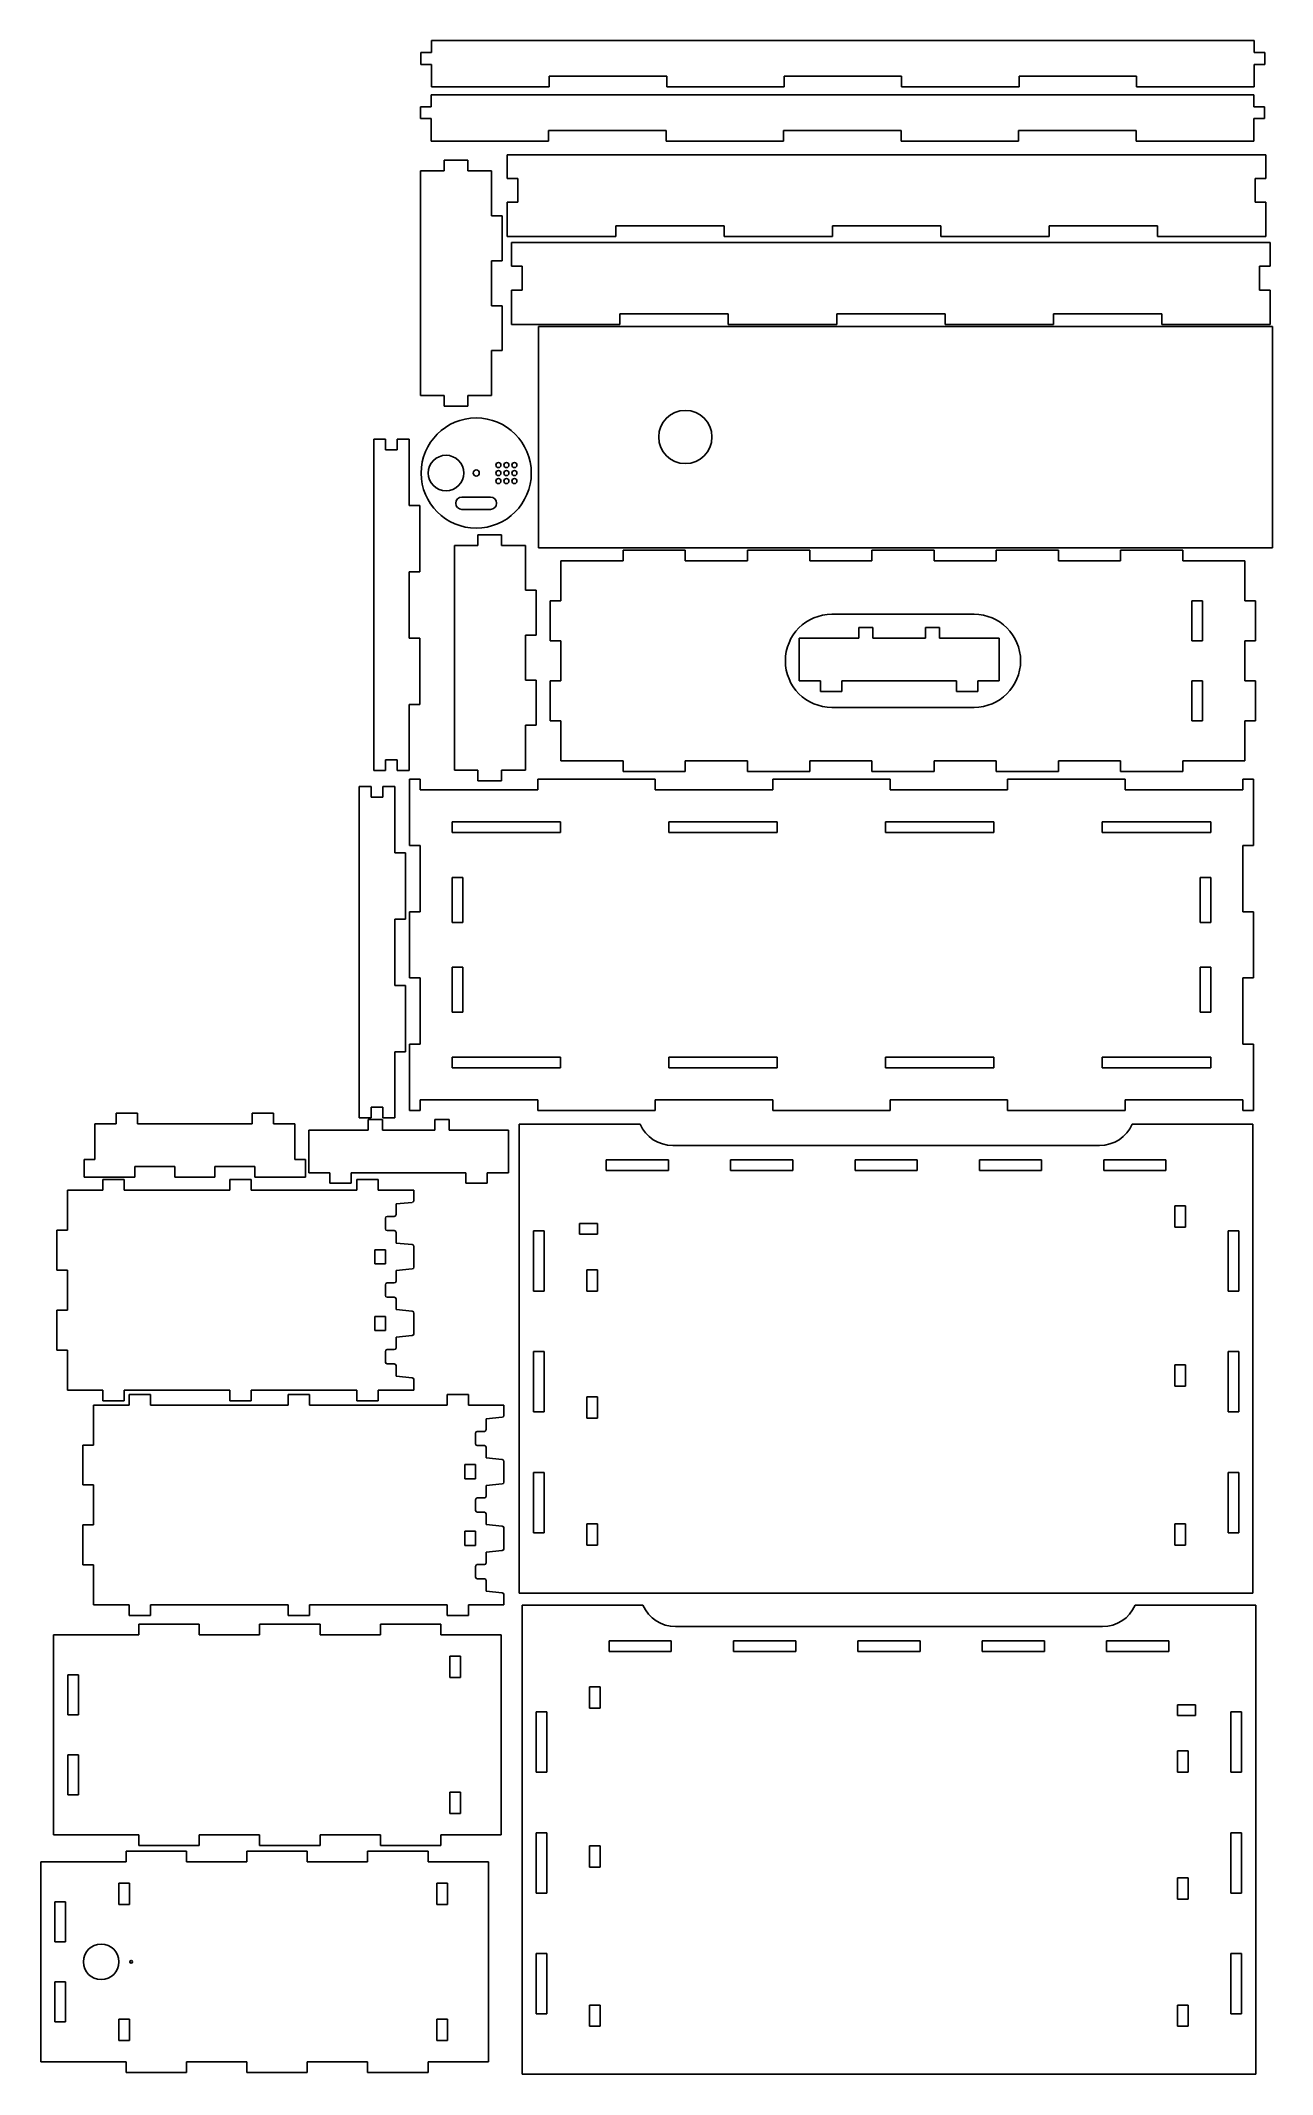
# Model space of a CAD drawing. Header units: millimetres. Extents: x -695 to -2, y 9 to 1154.
import ezdxf

# ---------------------------------------------------------------- set-up
doc = ezdxf.new("R2010")
doc.units = ezdxf.units.MM

msp = doc.modelspace()

# ---------------------------------------------------------------- linework, layer by layer
at = {"color": 7, "linetype": 'Continuous', "lineweight": 25}
for p, q in [((-481, 1140.3), (-481, 1147)), ((-481, 1147), (-475, 1147)), ((-475, 1153.7), (-475, 1147)), ((-12, 1153.7), (-475, 1153.7)), ((-12, 1153.7), (-12, 1147)), ((-6, 1147), (-12, 1147)), ((-6, 1140.3), (-6, 1147)), ((-481, 1140.3), (-475, 1140.3)), ((-475, 1140.3), (-475, 1127.7)), ((-342.7, 1133.7), (-408.9, 1133.7)), ((-408.9, 1127.7), (-408.9, 1133.7)), ((-342.7, 1127.7), (-342.7, 1133.7)), ((-210.5, 1133.7), (-276.6, 1133.7)), ((-276.6, 1127.7), (-276.6, 1133.7)), ((-210.5, 1127.7), (-210.5, 1133.7)), ((-144.3, 1127.7), (-144.3, 1133.7)), ((-78.2, 1133.7), (-144.3, 1133.7)), ((-78.2, 1127.7), (-78.2, 1133.7)), ((-6, 1140.3), (-12, 1140.3)), ((-12, 1140.3), (-12, 1127.7)), ((-475.3, 1123.2), (-475.3, 1116.5)), ((-12.3, 1123.2), (-475.3, 1123.2)), ((-408.9, 1127.7), (-475, 1127.7)), ((-276.6, 1127.7), (-342.7, 1127.7)), ((-144.3, 1127.7), (-210.5, 1127.7)), ((-12, 1127.7), (-78.2, 1127.7)), ((-12.3, 1123.2), (-12.3, 1116.5)), ((-481.3, 1109.8), (-481.3, 1116.5)), ((-481.3, 1116.5), (-475.3, 1116.5)), ((-6.3, 1116.5), (-12.3, 1116.5)), ((-6.3, 1109.8), (-6.3, 1116.5)), ((-481.3, 1109.8), (-475.3, 1109.8)), ((-475.3, 1109.8), (-475.3, 1097.2)), ((-343, 1103.2), (-409.2, 1103.2)), ((-409.2, 1097.2), (-409.2, 1103.2)), ((-343, 1097.2), (-343, 1103.2)), ((-210.7, 1103.2), (-276.9, 1103.2)), ((-276.9, 1097.2), (-276.9, 1103.2)), ((-210.7, 1097.2), (-210.7, 1103.2)), ((-144.6, 1097.2), (-144.6, 1103.2)), ((-78.4, 1103.2), (-144.6, 1103.2)), ((-78.4, 1097.2), (-78.4, 1103.2)), ((-6.3, 1109.8), (-12.3, 1109.8)), ((-12.3, 1109.8), (-12.3, 1097.2)), ((-409.2, 1097.2), (-475.3, 1097.2)), ((-432.4, 1089.4), (-432.4, 1076.1)), ((-5.4, 1089.4), (-432.4, 1089.4)), ((-276.9, 1097.2), (-343, 1097.2)), ((-144.6, 1097.2), (-210.7, 1097.2)), ((-12.3, 1097.2), (-78.4, 1097.2)), ((-5.4, 1089.4), (-5.4, 1076.1)), ((-481.3, 1080.4), (-467.9, 1080.4)), ((-481.3, 1080.4), (-481.3, 953.9)), ((-454.6, 1086.4), (-467.9, 1086.4)), ((-467.9, 1086.4), (-467.9, 1080.4)), ((-454.6, 1086.4), (-454.6, 1080.4)), ((-454.6, 1080.4), (-441.3, 1080.4)), ((-441.3, 1080.4), (-441.3, 1055.1)), ((-432.4, 1076.1), (-426.4, 1076.1)), ((-426.4, 1076.1), (-426.4, 1062.8)), ((-5.4, 1076.1), (-11.4, 1076.1)), ((-11.4, 1076.1), (-11.4, 1062.8)), ((-435.3, 1055.1), (-441.3, 1055.1)), ((-435.3, 1055.1), (-435.3, 1029.8)), ((-432.4, 1062.8), (-432.4, 1043.4)), ((-426.4, 1062.8), (-432.4, 1062.8)), ((-11.4, 1062.8), (-5.4, 1062.8)), ((-5.4, 1062.8), (-5.4, 1043.4)), ((-371.4, 1043.4), (-432.4, 1043.4)), ((-310.4, 1049.4), (-371.4, 1049.4)), ((-371.4, 1043.4), (-371.4, 1049.4)), ((-310.4, 1043.4), (-310.4, 1049.4)), ((-249.4, 1043.4), (-310.4, 1043.4)), ((-188.4, 1049.4), (-249.4, 1049.4)), ((-249.4, 1043.4), (-249.4, 1049.4)), ((-188.4, 1043.4), (-188.4, 1049.4)), ((-127.4, 1043.4), (-188.4, 1043.4)), ((-66.4, 1049.4), (-127.4, 1049.4)), ((-127.4, 1043.4), (-127.4, 1049.4)), ((-66.4, 1043.4), (-66.4, 1049.4)), ((-66.4, 1043.4), (-5.4, 1043.4)), ((-430, 1040), (-430, 1026.7)), ((-3, 1040), (-430, 1040)), ((-3, 1040), (-3, 1026.7)), ((-441.3, 1029.8), (-441.3, 1004.5)), ((-435.3, 1029.8), (-441.3, 1029.8)), ((-430, 1026.7), (-424, 1026.7)), ((-424, 1026.7), (-424, 1013.3)), ((-3, 1026.7), (-9, 1026.7)), ((-9, 1026.7), (-9, 1013.3)), ((-430, 1013.3), (-430, 994)), ((-424, 1013.3), (-430, 1013.3)), ((-9, 1013.3), (-3, 1013.3)), ((-3, 1013.3), (-3, 994)), ((-435.3, 1004.5), (-441.3, 1004.5)), ((-435.3, 1004.5), (-435.3, 979.2)), ((-308, 1000), (-369, 1000)), ((-369, 994), (-369, 1000)), ((-308, 994), (-308, 1000)), ((-186, 1000), (-247, 1000)), ((-247, 994), (-247, 1000)), ((-186, 994), (-186, 1000)), ((-64, 1000), (-125, 1000)), ((-125, 994), (-125, 1000)), ((-64, 994), (-64, 1000)), ((-369, 994), (-430, 994)), ((-1.8, 992.8), (-414.8, 992.8)), ((-414.8, 992.8), (-414.8, 868.3)), ((-247, 994), (-308, 994)), ((-125, 994), (-186, 994)), ((-64, 994), (-3, 994)), ((-1.8, 868.3), (-1.8, 992.8)), ((-441.3, 979.2), (-441.3, 953.9)), ((-435.3, 979.2), (-441.3, 979.2)), ((-481.3, 953.9), (-467.9, 953.9)), ((-467.9, 947.9), (-467.9, 953.9)), ((-454.6, 953.9), (-441.3, 953.9)), ((-454.6, 947.9), (-454.6, 953.9)), ((-454.6, 947.9), (-467.9, 947.9)), ((-507.6, 929.3), (-507.6, 742.8)), ((-507.6, 929.3), (-501, 929.3)), ((-501, 923.3), (-501, 929.3)), ((-494.3, 929.3), (-487.6, 929.3)), ((-494.3, 923.3), (-494.3, 929.3)), ((-487.6, 929.3), (-487.6, 892)), ((-494.3, 923.3), (-501, 923.3)), ((-457.9, 896.8), (-441.9, 896.8)), ((-481.6, 892), (-487.6, 892)), ((-481.6, 892), (-481.6, 854.7)), ((-441.9, 889.8), (-457.9, 889.8)), ((-435.6, 875.6), (-448.9, 875.6)), ((-448.9, 875.6), (-448.9, 869.6)), ((-435.6, 875.6), (-435.6, 869.6)), ((-462.2, 869.6), (-462.2, 743.1)), ((-462.2, 869.6), (-448.9, 869.6)), ((-435.6, 869.6), (-422.2, 869.6)), ((-422.2, 869.6), (-422.2, 844.3)), ((-414.8, 868.3), (-1.8, 868.3)), ((-402.2, 860.8), (-402.2, 838.3)), ((-367.2, 860.8), (-402.2, 860.8)), ((-367.2, 866.8), (-367.2, 860.8)), ((-367.2, 866.8), (-332.2, 866.8)), ((-332.2, 866.8), (-332.2, 860.8)), ((-297.2, 860.8), (-332.2, 860.8)), ((-297.2, 866.8), (-297.2, 860.8)), ((-297.2, 866.8), (-262.2, 866.8)), ((-262.2, 866.8), (-262.2, 860.8)), ((-227.2, 860.8), (-262.2, 860.8)), ((-227.2, 866.8), (-227.2, 860.8)), ((-227.2, 866.8), (-192.2, 866.8)), ((-192.2, 866.8), (-192.2, 860.8)), ((-157.2, 860.8), (-192.2, 860.8)), ((-157.2, 866.8), (-157.2, 860.8)), ((-157.2, 866.8), (-122.2, 866.8)), ((-122.2, 866.8), (-122.2, 860.8)), ((-87.2, 860.8), (-122.2, 860.8)), ((-87.2, 866.8), (-87.2, 860.8)), ((-87.2, 866.8), (-52.2, 866.8)), ((-52.2, 866.8), (-52.2, 860.8)), ((-17.2, 860.8), (-52.2, 860.8)), ((-17.2, 838.3), (-17.2, 860.8)), ((-481.6, 854.7), (-487.6, 854.7)), ((-487.6, 854.7), (-487.6, 817.4)), ((-416.2, 844.3), (-422.2, 844.3)), ((-416.2, 844.3), (-416.2, 819)), ((-408.2, 815.8), (-408.2, 838.3)), ((-408.2, 838.3), (-402.2, 838.3)), ((-47.2, 815.8), (-47.2, 838.3)), ((-47.2, 838.3), (-41.2, 838.3)), ((-41.2, 838.3), (-41.2, 815.8)), ((-11.2, 838.3), (-17.2, 838.3)), ((-11.2, 815.8), (-11.2, 838.3)), ((-169.7, 830.8), (-249.7, 830.8)), ((-481.6, 817.4), (-487.6, 817.4)), ((-481.6, 817.4), (-481.6, 780.1)), ((-422.2, 819), (-422.2, 793.7)), ((-416.2, 819), (-422.2, 819)), ((-408.2, 815.8), (-402.2, 815.8)), ((-402.2, 815.8), (-402.2, 793.3)), ((-268.1, 817.4), (-268.1, 793.4)), ((-234.6, 817.4), (-268.1, 817.4)), ((-234.6, 823.4), (-234.6, 817.4)), ((-234.6, 823.4), (-226.6, 823.4)), ((-226.6, 823.4), (-226.6, 817.4)), ((-197.1, 817.4), (-226.6, 817.4)), ((-197.1, 823.4), (-197.1, 817.4)), ((-197.1, 823.4), (-189.1, 823.4)), ((-189.1, 823.4), (-189.1, 817.4)), ((-155.6, 817.4), (-189.1, 817.4)), ((-155.6, 793.4), (-155.6, 817.4)), ((-41.2, 815.8), (-47.2, 815.8)), ((-11.2, 815.8), (-17.2, 815.8)), ((-17.2, 793.3), (-17.2, 815.8)), ((-416.2, 793.7), (-422.2, 793.7)), ((-416.2, 793.7), (-416.2, 768.4)), ((-408.2, 770.8), (-408.2, 793.3)), ((-408.2, 793.3), (-402.2, 793.3)), ((-268.1, 793.4), (-256.1, 793.4)), ((-256.1, 787.4), (-256.1, 793.4)), ((-244.1, 793.4), (-179.6, 793.4)), ((-244.1, 787.4), (-244.1, 793.4)), ((-179.6, 787.4), (-179.6, 793.4)), ((-167.6, 787.4), (-167.6, 793.4)), ((-167.6, 793.4), (-155.6, 793.4)), ((-47.2, 793.3), (-41.2, 793.3)), ((-47.2, 770.8), (-47.2, 793.3)), ((-41.2, 793.3), (-41.2, 770.8)), ((-11.2, 793.3), (-17.2, 793.3)), ((-11.2, 770.8), (-11.2, 793.3)), ((-481.6, 780.1), (-487.6, 780.1)), ((-487.6, 780.1), (-487.6, 742.8)), ((-244.1, 787.4), (-256.1, 787.4)), ((-167.6, 787.4), (-179.6, 787.4)), ((-416.2, 768.4), (-422.2, 768.4)), ((-422.2, 768.4), (-422.2, 743.1)), ((-408.2, 770.8), (-402.2, 770.8)), ((-402.2, 770.8), (-402.2, 748.3)), ((-249.7, 778.3), (-169.7, 778.3)), ((-41.2, 770.8), (-47.2, 770.8)), ((-17.2, 748.3), (-17.2, 770.8)), ((-11.2, 770.8), (-17.2, 770.8)), ((-494.3, 748.8), (-501, 748.8)), ((-501, 748.8), (-501, 742.8)), ((-494.3, 748.8), (-494.3, 742.8)), ((-402.2, 748.3), (-367.2, 748.3)), ((-367.2, 742.3), (-367.2, 748.3)), ((-332.2, 748.3), (-297.2, 748.3)), ((-332.2, 742.3), (-332.2, 748.3)), ((-297.2, 742.3), (-297.2, 748.3)), ((-262.2, 748.3), (-227.2, 748.3)), ((-262.2, 742.3), (-262.2, 748.3)), ((-227.2, 742.3), (-227.2, 748.3)), ((-192.2, 742.3), (-192.2, 748.3)), ((-192.2, 748.3), (-157.2, 748.3)), ((-157.2, 742.3), (-157.2, 748.3)), ((-122.2, 748.3), (-87.2, 748.3)), ((-122.2, 742.3), (-122.2, 748.3)), ((-87.2, 742.3), (-87.2, 748.3)), ((-52.2, 748.3), (-17.2, 748.3)), ((-52.2, 742.3), (-52.2, 748.3)), ((-515.7, 733.8), (-515.7, 547.3)), ((-515.7, 733.8), (-509, 733.8)), ((-509, 727.8), (-509, 733.8)), ((-507.6, 742.8), (-501, 742.8)), ((-502.4, 733.8), (-495.7, 733.8)), ((-502.4, 727.8), (-502.4, 733.8)), ((-495.7, 733.8), (-495.7, 696.5)), ((-494.3, 742.8), (-487.6, 742.8)), ((-487.5, 738), (-487.5, 700.7)), ((-487.5, 738), (-481.5, 738)), ((-481.5, 738), (-481.5, 732)), ((-462.2, 743.1), (-448.9, 743.1)), ((-448.9, 737.1), (-448.9, 743.1)), ((-435.6, 737.1), (-448.9, 737.1)), ((-435.6, 743.1), (-422.2, 743.1)), ((-435.6, 737.1), (-435.6, 743.1)), ((-415.3, 738), (-415.3, 732)), ((-349.2, 738), (-415.3, 738)), ((-367.2, 742.3), (-332.2, 742.3)), ((-349.2, 732), (-349.2, 738)), ((-297.2, 742.3), (-262.2, 742.3)), ((-283, 738), (-283, 732)), ((-216.9, 738), (-283, 738)), ((-227.2, 742.3), (-192.2, 742.3)), ((-216.9, 732), (-216.9, 738)), ((-157.2, 742.3), (-122.2, 742.3)), ((-84.6, 738), (-150.8, 738)), ((-150.8, 738), (-150.8, 732)), ((-87.2, 742.3), (-52.2, 742.3)), ((-84.6, 732), (-84.6, 738)), ((-18.5, 738), (-18.5, 732)), ((-12.5, 738), (-18.5, 738)), ((-12.5, 738), (-12.5, 700.7)), ((-502.4, 727.8), (-509, 727.8)), ((-415.3, 732), (-481.5, 732)), ((-283, 732), (-349.2, 732)), ((-150.8, 732), (-216.9, 732)), ((-18.5, 732), (-84.6, 732)), ((-402.5, 714), (-463.5, 714)), ((-463.5, 708), (-463.5, 714)), ((-402.5, 714), (-402.5, 708)), ((-280.5, 714), (-341.5, 714)), ((-341.5, 714), (-341.5, 708)), ((-280.5, 714), (-280.5, 708)), ((-158.5, 714), (-219.5, 714)), ((-219.5, 714), (-219.5, 708)), ((-158.5, 714), (-158.5, 708)), ((-36.5, 714), (-97.5, 714)), ((-97.5, 714), (-97.5, 708)), ((-36.5, 708), (-36.5, 714)), ((-487.5, 700.7), (-481.5, 700.7)), ((-481.5, 700.7), (-481.5, 663.4)), ((-402.5, 708), (-463.5, 708)), ((-280.5, 708), (-341.5, 708)), ((-158.5, 708), (-219.5, 708)), ((-36.5, 708), (-97.5, 708)), ((-18.5, 663.4), (-18.5, 700.7)), ((-12.5, 700.7), (-18.5, 700.7)), ((-489.7, 696.5), (-495.7, 696.5)), ((-489.7, 696.5), (-489.7, 659.2)), ((-463.5, 682.7), (-457.5, 682.7)), ((-463.5, 657.4), (-463.5, 682.7)), ((-457.5, 682.7), (-457.5, 657.4)), ((-42.5, 657.4), (-42.5, 682.7)), ((-36.5, 682.7), (-42.5, 682.7)), ((-36.5, 657.4), (-36.5, 682.7)), ((-489.7, 659.2), (-495.7, 659.2)), ((-495.7, 659.2), (-495.7, 621.9)), ((-487.5, 663.4), (-487.5, 626.1)), ((-481.5, 663.4), (-487.5, 663.4)), ((-457.5, 657.4), (-463.5, 657.4)), ((-42.5, 657.4), (-36.5, 657.4)), ((-18.5, 663.4), (-12.5, 663.4)), ((-12.5, 663.4), (-12.5, 626.1)), ((-463.5, 632.1), (-457.5, 632.1)), ((-463.5, 606.8), (-463.5, 632.1)), ((-457.5, 632.1), (-457.5, 606.8)), ((-42.5, 606.8), (-42.5, 632.1)), ((-36.5, 632.1), (-42.5, 632.1)), ((-36.5, 606.8), (-36.5, 632.1)), ((-489.7, 621.9), (-495.7, 621.9)), ((-489.7, 621.9), (-489.7, 584.6)), ((-487.5, 626.1), (-481.5, 626.1)), ((-481.5, 626.1), (-481.5, 588.8)), ((-18.5, 588.8), (-18.5, 626.1)), ((-12.5, 626.1), (-18.5, 626.1)), ((-457.5, 606.8), (-463.5, 606.8)), ((-42.5, 606.8), (-36.5, 606.8)), ((-489.7, 584.6), (-495.7, 584.6)), ((-495.7, 584.6), (-495.7, 547.3)), ((-487.5, 588.8), (-487.5, 551.5)), ((-481.5, 588.8), (-487.5, 588.8)), ((-18.5, 588.8), (-12.5, 588.8)), ((-12.5, 588.8), (-12.5, 551.5)), ((-463.5, 581.5), (-402.5, 581.5)), ((-463.5, 575.5), (-463.5, 581.5)), ((-463.5, 575.5), (-402.5, 575.5)), ((-402.5, 575.5), (-402.5, 581.5)), ((-341.5, 581.5), (-280.5, 581.5)), ((-341.5, 575.5), (-341.5, 581.5)), ((-341.5, 575.5), (-280.5, 575.5)), ((-280.5, 575.5), (-280.5, 581.5)), ((-219.5, 581.5), (-158.5, 581.5)), ((-219.5, 575.5), (-219.5, 581.5)), ((-219.5, 575.5), (-158.5, 575.5)), ((-158.5, 575.5), (-158.5, 581.5)), ((-97.5, 581.5), (-36.5, 581.5)), ((-97.5, 575.5), (-97.5, 581.5)), ((-97.5, 575.5), (-36.5, 575.5)), ((-36.5, 575.5), (-36.5, 581.5)), ((-652.5, 549.9), (-652.5, 543.9)), ((-652.5, 549.9), (-640.5, 549.9)), ((-640.5, 549.9), (-640.5, 543.9)), ((-576, 549.9), (-576, 543.9)), ((-576, 549.9), (-564, 549.9)), ((-564, 549.9), (-564, 543.9)), ((-502.4, 553.3), (-509, 553.3)), ((-509, 553.3), (-509, 547.3)), ((-502.4, 553.3), (-502.4, 547.3)), ((-487.5, 551.5), (-481.5, 551.5)), ((-481.5, 557.5), (-481.5, 551.5)), ((-481.5, 557.5), (-415.3, 557.5)), ((-415.3, 551.5), (-415.3, 557.5)), ((-349.2, 551.5), (-415.3, 551.5)), ((-349.2, 557.5), (-283, 557.5)), ((-349.2, 557.5), (-349.2, 551.5)), ((-283, 551.5), (-283, 557.5)), ((-216.9, 551.5), (-283, 551.5)), ((-216.9, 557.5), (-150.8, 557.5)), ((-216.9, 557.5), (-216.9, 551.5)), ((-150.8, 551.5), (-150.8, 557.5)), ((-84.6, 551.5), (-150.8, 551.5)), ((-84.6, 557.5), (-18.5, 557.5)), ((-84.6, 557.5), (-84.6, 551.5)), ((-18.5, 557.5), (-18.5, 551.5)), ((-12.5, 551.5), (-18.5, 551.5)), ((-664.5, 543.9), (-664.5, 523.9)), ((-652.5, 543.9), (-664.5, 543.9)), ((-576, 543.9), (-640.5, 543.9)), ((-552, 543.9), (-564, 543.9)), ((-552, 523.9), (-552, 543.9)), ((-544.2, 540.5), (-544.2, 516.5)), ((-510.7, 540.5), (-544.2, 540.5)), ((-515.7, 547.3), (-509, 547.3)), ((-510.7, 546.5), (-502.7, 546.5)), ((-510.7, 546.5), (-510.7, 540.5)), ((-502.7, 546.5), (-502.7, 540.5)), ((-473.2, 540.5), (-502.7, 540.5)), ((-502.4, 547.3), (-495.7, 547.3)), ((-473.2, 546.5), (-465.2, 546.5)), ((-473.2, 546.5), (-473.2, 540.5)), ((-465.2, 546.5), (-465.2, 540.5)), ((-431.7, 540.5), (-465.2, 540.5)), ((-431.7, 516.5), (-431.7, 540.5)), ((-425.7, 279.8), (-425.7, 543.8)), ((-425.7, 543.8), (-357.7, 543.8)), ((-12.7, 543.8), (-80.7, 543.8)), ((-12.7, 279.8), (-12.7, 543.8)), ((-339.3, 531.8), (-99, 531.8)), ((-670.5, 523.9), (-670.5, 513.9)), ((-670.5, 523.9), (-664.5, 523.9)), ((-642, 519.9), (-619.5, 519.9)), ((-642, 513.9), (-642, 519.9)), ((-619.5, 513.9), (-619.5, 519.9)), ((-597, 519.9), (-574.5, 519.9)), ((-597, 513.9), (-597, 519.9)), ((-574.5, 513.9), (-574.5, 519.9)), ((-546, 523.9), (-552, 523.9)), ((-546, 523.9), (-546, 513.9)), ((-544.2, 516.5), (-532.2, 516.5)), ((-532.2, 510.5), (-532.2, 516.5)), ((-520.2, 510.5), (-520.2, 516.5)), ((-520.2, 516.5), (-455.7, 516.5)), ((-455.7, 510.5), (-455.7, 516.5)), ((-443.7, 510.5), (-443.7, 516.5)), ((-443.7, 516.5), (-431.7, 516.5)), ((-376.7, 523.8), (-341.7, 523.8)), ((-376.7, 523.8), (-376.7, 517.8)), ((-376.7, 517.8), (-341.7, 517.8)), ((-341.7, 523.8), (-341.7, 517.8)), ((-306.7, 523.8), (-271.7, 523.8)), ((-306.7, 523.8), (-306.7, 517.8)), ((-306.7, 517.8), (-271.7, 517.8)), ((-271.7, 523.8), (-271.7, 517.8)), ((-236.7, 523.8), (-201.7, 523.8)), ((-236.7, 523.8), (-236.7, 517.8)), ((-236.7, 517.8), (-201.7, 517.8)), ((-201.7, 523.8), (-201.7, 517.8)), ((-166.7, 523.8), (-131.7, 523.8)), ((-166.7, 523.8), (-166.7, 517.8)), ((-166.7, 517.8), (-131.7, 517.8)), ((-131.7, 523.8), (-131.7, 517.8)), ((-96.7, 523.8), (-61.7, 523.8)), ((-96.7, 523.8), (-96.7, 517.8)), ((-96.7, 517.8), (-61.7, 517.8)), ((-61.7, 523.8), (-61.7, 517.8)), ((-680, 506.6), (-660, 506.6)), ((-680, 484.1), (-680, 506.6)), ((-642, 513.9), (-670.5, 513.9)), ((-660, 512.6), (-660, 506.6)), ((-660, 512.6), (-648, 512.6)), ((-648, 512.6), (-648, 506.6)), ((-648, 506.6), (-588.5, 506.6)), ((-597, 513.9), (-619.5, 513.9)), ((-588.5, 512.6), (-588.5, 506.6)), ((-588.5, 512.6), (-576.5, 512.6)), ((-576.5, 512.6), (-576.5, 506.6)), ((-576.5, 506.6), (-517, 506.6)), ((-546, 513.9), (-574.5, 513.9)), ((-520.2, 510.5), (-532.2, 510.5)), ((-517, 512.6), (-505, 512.6)), ((-517, 512.6), (-517, 506.6)), ((-505, 512.6), (-505, 506.6)), ((-505, 506.6), (-485, 506.6)), ((-485, 500.8), (-485, 506.6)), ((-443.7, 510.5), (-455.7, 510.5)), ((-495, 498.9), (-485.9, 499.8)), ((-495, 492.9), (-495, 498.9)), ((-50.7, 497.8), (-56.7, 497.8)), ((-56.7, 485.8), (-56.7, 497.8)), ((-50.7, 485.8), (-50.7, 497.8)), ((-686, 484.1), (-680, 484.1)), ((-686, 461.6), (-686, 484.1)), ((-501, 484.9), (-501, 490.9)), ((-500, 491.9), (-496, 491.9)), ((-500, 483.9), (-496, 483.9)), ((-495, 476.9), (-495, 482.9)), ((-417.7, 449.8), (-417.7, 483.8)), ((-417.7, 483.8), (-411.7, 483.8)), ((-411.7, 483.8), (-411.7, 449.8)), ((-391.7, 487.8), (-391.7, 481.8)), ((-381.7, 487.8), (-391.7, 487.8)), ((-391.7, 481.8), (-381.7, 481.8)), ((-381.7, 481.8), (-381.7, 487.8)), ((-50.7, 485.8), (-56.7, 485.8)), ((-26.7, 483.8), (-26.7, 449.8)), ((-20.7, 483.8), (-26.7, 483.8)), ((-20.7, 449.8), (-20.7, 483.8)), ((-507, 473.1), (-501, 473.1)), ((-507, 465.1), (-507, 473.1)), ((-501, 465.1), (-501, 473.1)), ((-485.9, 476), (-495, 476.9)), ((-485, 463.3), (-485, 475)), ((-686, 461.6), (-680, 461.6)), ((-680, 439.1), (-680, 461.6)), ((-507, 465.1), (-501, 465.1)), ((-495, 461.4), (-485.9, 462.3)), ((-495, 455.4), (-495, 461.4)), ((-387.7, 461.8), (-387.7, 449.8)), ((-381.7, 461.8), (-387.7, 461.8)), ((-381.7, 449.8), (-381.7, 461.8)), ((-501, 447.4), (-501, 453.4)), ((-500, 454.4), (-496, 454.4)), ((-417.7, 449.8), (-411.7, 449.8)), ((-387.7, 449.8), (-381.7, 449.8)), ((-20.7, 449.8), (-26.7, 449.8)), ((-686, 416.6), (-686, 439.1)), ((-686, 439.1), (-680, 439.1)), ((-507, 435.6), (-501, 435.6)), ((-507, 427.6), (-507, 435.6)), ((-501, 427.6), (-501, 435.6)), ((-500, 446.4), (-496, 446.4)), ((-495, 439.4), (-495, 445.4)), ((-485.9, 438.5), (-495, 439.4)), ((-485, 425.8), (-485, 437.5)), ((-507, 427.6), (-501, 427.6)), ((-495, 423.9), (-485.9, 424.8)), ((-495, 417.9), (-495, 423.9)), ((-686, 416.6), (-680, 416.6)), ((-680, 394.1), (-680, 416.6)), ((-501, 409.9), (-501, 415.9)), ((-500, 416.9), (-496, 416.9)), ((-417.7, 381.8), (-417.7, 415.8)), ((-417.7, 415.8), (-411.7, 415.8)), ((-411.7, 415.8), (-411.7, 381.8)), ((-20.7, 415.8), (-26.7, 415.8)), ((-26.7, 415.8), (-26.7, 381.8)), ((-20.7, 381.8), (-20.7, 415.8)), ((-500, 408.9), (-496, 408.9)), ((-495, 401.9), (-495, 407.9)), ((-485.9, 401), (-495, 401.9)), ((-50.7, 408.3), (-56.7, 408.3)), ((-56.7, 396.3), (-56.7, 408.3)), ((-50.7, 396.3), (-50.7, 408.3)), ((-680, 394.1), (-660, 394.1)), ((-660, 388.1), (-660, 394.1)), ((-648, 388.1), (-648, 394.1)), ((-648, 394.1), (-588.5, 394.1)), ((-645.3, 391.7), (-633.3, 391.7)), ((-645.3, 391.7), (-645.3, 385.7)), ((-633.3, 391.7), (-633.3, 385.7)), ((-588.5, 388.1), (-588.5, 394.1)), ((-576.5, 388.1), (-576.5, 394.1)), ((-576.5, 394.1), (-517, 394.1)), ((-555.8, 391.7), (-543.8, 391.7)), ((-555.8, 391.7), (-555.8, 385.7)), ((-543.8, 391.7), (-543.8, 385.7)), ((-517, 388.1), (-517, 394.1)), ((-505, 388.1), (-505, 394.1)), ((-505, 394.1), (-485, 394.1)), ((-485, 394.1), (-485, 400)), ((-466.3, 391.7), (-454.3, 391.7)), ((-466.3, 391.7), (-466.3, 385.7)), ((-454.3, 391.7), (-454.3, 385.7)), ((-387.7, 390.3), (-387.7, 378.3)), ((-381.7, 390.3), (-387.7, 390.3)), ((-381.7, 378.3), (-381.7, 390.3)), ((-50.7, 396.3), (-56.7, 396.3)), ((-665.3, 363.2), (-665.3, 385.7)), ((-665.3, 385.7), (-645.3, 385.7)), ((-660, 388.1), (-648, 388.1)), ((-633.3, 385.7), (-555.8, 385.7)), ((-588.5, 388.1), (-576.5, 388.1)), ((-543.8, 385.7), (-466.3, 385.7)), ((-517, 388.1), (-505, 388.1)), ((-454.3, 385.7), (-434.3, 385.7)), ((-444.3, 377.9), (-435.2, 378.8)), ((-444.3, 371.9), (-444.3, 377.9)), ((-434.3, 379.8), (-434.3, 385.7)), ((-417.7, 381.8), (-411.7, 381.8)), ((-387.7, 378.3), (-381.7, 378.3)), ((-20.7, 381.8), (-26.7, 381.8)), ((-450.3, 363.9), (-450.3, 369.9)), ((-449.3, 370.9), (-445.3, 370.9)), ((-671.3, 363.2), (-665.3, 363.2)), ((-671.3, 340.7), (-671.3, 363.2)), ((-449.3, 362.9), (-445.3, 362.9)), ((-444.3, 355.9), (-444.3, 361.9)), ((-435.2, 355), (-444.3, 355.9)), ((-456.3, 352.2), (-450.3, 352.2)), ((-456.3, 344.2), (-456.3, 352.2)), ((-456.3, 344.2), (-450.3, 344.2)), ((-450.3, 344.2), (-450.3, 352.2)), ((-434.3, 342.3), (-434.3, 354)), ((-417.7, 347.8), (-411.7, 347.8)), ((-417.7, 313.8), (-417.7, 347.8)), ((-411.7, 347.8), (-411.7, 313.8)), ((-20.7, 347.8), (-26.7, 347.8)), ((-26.7, 347.8), (-26.7, 313.8)), ((-20.7, 313.8), (-20.7, 347.8)), ((-671.3, 340.7), (-665.3, 340.7)), ((-665.3, 318.2), (-665.3, 340.7)), ((-450.3, 326.4), (-450.3, 332.4)), ((-449.3, 333.4), (-445.3, 333.4)), ((-444.3, 340.4), (-435.2, 341.3)), ((-444.3, 334.4), (-444.3, 340.4)), ((-449.3, 325.4), (-445.3, 325.4)), ((-444.3, 318.4), (-444.3, 324.4)), ((-671.3, 295.7), (-671.3, 318.2)), ((-671.3, 318.2), (-665.3, 318.2)), ((-456.3, 314.7), (-450.3, 314.7)), ((-456.3, 306.7), (-456.3, 314.7)), ((-450.3, 306.7), (-450.3, 314.7)), ((-435.2, 317.5), (-444.3, 318.4)), ((-434.3, 304.8), (-434.3, 316.5)), ((-417.7, 313.8), (-411.7, 313.8)), ((-387.7, 318.8), (-387.7, 306.8)), ((-381.7, 318.8), (-387.7, 318.8)), ((-381.7, 306.8), (-381.7, 318.8)), ((-50.7, 318.8), (-56.7, 318.8)), ((-56.7, 306.8), (-56.7, 318.8)), ((-50.7, 306.8), (-50.7, 318.8)), ((-20.7, 313.8), (-26.7, 313.8)), ((-456.3, 306.7), (-450.3, 306.7)), ((-444.3, 302.9), (-435.2, 303.8)), ((-444.3, 296.9), (-444.3, 302.9)), ((-387.7, 306.8), (-381.7, 306.8)), ((-50.7, 306.8), (-56.7, 306.8)), ((-671.3, 295.7), (-665.3, 295.7)), ((-665.3, 273.2), (-665.3, 295.7)), ((-450.3, 288.9), (-450.3, 294.9)), ((-449.3, 295.9), (-445.3, 295.9)), ((-449.3, 287.9), (-445.3, 287.9)), ((-444.3, 280.9), (-444.3, 286.9)), ((-435.2, 280), (-444.3, 280.9)), ((-434.3, 273.2), (-434.3, 279)), ((-425.7, 279.8), (-12.7, 279.8)), ((-665.3, 273.2), (-645.3, 273.2)), ((-645.3, 267.2), (-645.3, 273.2)), ((-645.3, 267.2), (-633.3, 267.2)), ((-633.3, 273.2), (-555.8, 273.2)), ((-633.3, 267.2), (-633.3, 273.2)), ((-555.8, 267.2), (-555.8, 273.2)), ((-555.8, 267.2), (-543.8, 267.2)), ((-543.8, 273.2), (-466.3, 273.2)), ((-543.8, 267.2), (-543.8, 273.2)), ((-466.3, 267.2), (-466.3, 273.2)), ((-466.3, 267.2), (-454.3, 267.2)), ((-454.3, 273.2), (-434.3, 273.2)), ((-454.3, 267.2), (-454.3, 273.2)), ((-424.1, 273), (-356.1, 273)), ((-424.1, 273), (-424.1, 9)), ((-11.1, 273), (-79.1, 273)), ((-11.1, 273), (-11.1, 9)), ((-687.8, 143.8), (-687.8, 256.3)), ((-687.8, 256.3), (-639.8, 256.3)), ((-639.8, 262.3), (-639.8, 256.3)), ((-639.8, 262.3), (-605.8, 262.3)), ((-605.8, 262.3), (-605.8, 256.3)), ((-605.8, 256.3), (-571.8, 256.3)), ((-571.8, 262.3), (-537.8, 262.3)), ((-571.8, 262.3), (-571.8, 256.3)), ((-537.8, 262.3), (-537.8, 256.3)), ((-537.8, 256.3), (-503.8, 256.3)), ((-503.8, 262.3), (-469.8, 262.3)), ((-503.8, 262.3), (-503.8, 256.3)), ((-469.8, 262.3), (-469.8, 256.3)), ((-469.8, 256.3), (-435.8, 256.3)), ((-435.8, 256.3), (-435.8, 143.8)), ((-375.1, 253), (-375.1, 247)), ((-340.1, 253), (-375.1, 253)), ((-340.1, 253), (-340.1, 247)), ((-97.4, 261), (-337.7, 261)), ((-270.1, 253), (-305.1, 253)), ((-305.1, 253), (-305.1, 247)), ((-270.1, 253), (-270.1, 247)), ((-200.1, 253), (-235.1, 253)), ((-235.1, 253), (-235.1, 247)), ((-200.1, 253), (-200.1, 247)), ((-130.1, 253), (-165.1, 253)), ((-165.1, 253), (-165.1, 247)), ((-130.1, 253), (-130.1, 247)), ((-60.1, 253), (-95.1, 253)), ((-95.1, 253), (-95.1, 247)), ((-60.1, 253), (-60.1, 247)), ((-464.8, 244.3), (-464.8, 232.3)), ((-464.8, 244.3), (-458.8, 244.3)), ((-458.8, 244.3), (-458.8, 232.3)), ((-340.1, 247), (-375.1, 247)), ((-270.1, 247), (-305.1, 247)), ((-200.1, 247), (-235.1, 247)), ((-130.1, 247), (-165.1, 247)), ((-60.1, 247), (-95.1, 247)), ((-679.8, 233.8), (-673.8, 233.8)), ((-679.8, 211.3), (-679.8, 233.8)), ((-673.8, 211.3), (-673.8, 233.8)), ((-464.8, 232.3), (-458.8, 232.3)), ((-386.1, 215), (-386.1, 227)), ((-386.1, 227), (-380.1, 227)), ((-380.1, 215), (-380.1, 227)), ((-679.8, 211.3), (-673.8, 211.3)), ((-416.1, 213), (-410.1, 213)), ((-416.1, 213), (-416.1, 179)), ((-410.1, 213), (-410.1, 179)), ((-386.1, 215), (-380.1, 215)), ((-55.1, 217), (-45.1, 217)), ((-55.1, 211), (-55.1, 217)), ((-45.1, 211), (-55.1, 211)), ((-45.1, 217), (-45.1, 211)), ((-25.1, 213), (-25.1, 179)), ((-19.1, 213), (-25.1, 213)), ((-19.1, 213), (-19.1, 179)), ((-679.8, 188.8), (-673.8, 188.8)), ((-679.8, 166.3), (-679.8, 188.8)), ((-673.8, 166.3), (-673.8, 188.8)), ((-55.1, 191), (-49.1, 191)), ((-55.1, 179), (-55.1, 191)), ((-49.1, 191), (-49.1, 179)), ((-416.1, 179), (-410.1, 179)), ((-49.1, 179), (-55.1, 179)), ((-19.1, 179), (-25.1, 179)), ((-679.8, 166.3), (-673.8, 166.3)), ((-458.8, 167.8), (-464.8, 167.8)), ((-464.8, 167.8), (-464.8, 155.8)), ((-458.8, 167.8), (-458.8, 155.8)), ((-458.8, 155.8), (-464.8, 155.8)), ((-639.8, 143.8), (-687.8, 143.8)), ((-639.8, 137.8), (-639.8, 143.8)), ((-639.8, 137.8), (-605.8, 137.8)), ((-571.8, 143.8), (-605.8, 143.8)), ((-605.8, 137.8), (-605.8, 143.8)), ((-571.8, 137.8), (-571.8, 143.8)), ((-571.8, 137.8), (-537.8, 137.8)), ((-503.8, 143.8), (-537.8, 143.8)), ((-537.8, 137.8), (-537.8, 143.8)), ((-503.8, 137.8), (-503.8, 143.8)), ((-503.8, 137.8), (-469.8, 137.8)), ((-435.8, 143.8), (-469.8, 143.8)), ((-469.8, 137.8), (-469.8, 143.8)), ((-416.1, 145), (-410.1, 145)), ((-416.1, 145), (-416.1, 111)), ((-410.1, 145), (-410.1, 111)), ((-386.1, 125.5), (-386.1, 137.5)), ((-386.1, 137.5), (-380.1, 137.5)), ((-380.1, 125.5), (-380.1, 137.5)), ((-25.1, 145), (-25.1, 111)), ((-19.1, 145), (-25.1, 145)), ((-19.1, 145), (-19.1, 111)), ((-695, 16), (-695, 128.5)), ((-695, 128.5), (-647, 128.5)), ((-647, 134.5), (-647, 128.5)), ((-647, 134.5), (-613, 134.5)), ((-613, 134.5), (-613, 128.5)), ((-613, 128.5), (-579, 128.5)), ((-579, 134.5), (-579, 128.5)), ((-579, 134.5), (-545, 134.5)), ((-545, 134.5), (-545, 128.5)), ((-545, 128.5), (-511, 128.5)), ((-511, 134.5), (-511, 128.5)), ((-511, 134.5), (-477, 134.5)), ((-477, 134.5), (-477, 128.5)), ((-477, 128.5), (-443, 128.5)), ((-443, 128.5), (-443, 16)), ((-651, 104.5), (-651, 116.5)), ((-651, 116.5), (-645, 116.5)), ((-645, 104.5), (-645, 116.5)), ((-472, 116.5), (-472, 104.5)), ((-472, 116.5), (-466, 116.5)), ((-466, 116.5), (-466, 104.5)), ((-386.1, 125.5), (-380.1, 125.5)), ((-55.1, 107.5), (-55.1, 119.5)), ((-55.1, 119.5), (-49.1, 119.5)), ((-49.1, 119.5), (-49.1, 107.5)), ((-687, 83.5), (-687, 106)), ((-687, 106), (-681, 106)), ((-681, 83.5), (-681, 106)), ((-651, 104.5), (-645, 104.5)), ((-472, 104.5), (-466, 104.5)), ((-416.1, 111), (-410.1, 111)), ((-49.1, 107.5), (-55.1, 107.5)), ((-19.1, 111), (-25.1, 111)), ((-687, 83.5), (-681, 83.5)), ((-416.1, 77), (-410.1, 77)), ((-416.1, 77), (-416.1, 43)), ((-410.1, 77), (-410.1, 43)), ((-25.1, 77), (-25.1, 43)), ((-19.1, 77), (-25.1, 77)), ((-19.1, 77), (-19.1, 43)), ((-687, 38.5), (-687, 61)), ((-687, 61), (-681, 61)), ((-681, 38.5), (-681, 61)), ((-386.1, 36), (-386.1, 48)), ((-386.1, 48), (-380.1, 48)), ((-380.1, 36), (-380.1, 48)), ((-55.1, 48), (-49.1, 48)), ((-55.1, 36), (-55.1, 48)), ((-49.1, 48), (-49.1, 36)), ((-687, 38.5), (-681, 38.5)), ((-645, 40), (-651, 40)), ((-651, 28), (-651, 40)), ((-645, 28), (-645, 40)), ((-472, 40), (-466, 40)), ((-472, 40), (-472, 28)), ((-466, 40), (-466, 28)), ((-416.1, 43), (-410.1, 43)), ((-386.1, 36), (-380.1, 36)), ((-49.1, 36), (-55.1, 36)), ((-19.1, 43), (-25.1, 43)), ((-645, 28), (-651, 28)), ((-472, 28), (-466, 28)), ((-647, 16), (-695, 16)), ((-647, 10), (-647, 16)), ((-579, 16), (-613, 16)), ((-613, 10), (-613, 16)), ((-579, 10), (-579, 16)), ((-511, 16), (-545, 16)), ((-545, 10), (-545, 16)), ((-511, 10), (-511, 16)), ((-443, 16), (-477, 16)), ((-477, 10), (-477, 16)), ((-647, 10), (-613, 10)), ((-579, 10), (-545, 10)), ((-511, 10), (-477, 10)), ((-11.1, 9), (-424.1, 9))]:
    msp.add_line(p, q, dxfattribs=at)
for centre, radius in [((-449.9, 910.3), 31), ((-332.2, 930.6), 15), ((-466.9, 910.3), 10), ((-437.4, 914.8), 1.4), ((-432.9, 914.8), 1.4), ((-428.4, 914.8), 1.4), ((-449.9, 910.3), 1.75), ((-437.4, 910.3), 1.4), ((-437.4, 905.8), 1.4), ((-432.9, 910.3), 1.4), ((-432.9, 905.8), 1.4), ((-428.4, 910.3), 1.4), ((-428.4, 905.8), 1.4), ((-661, 72.3), 10), ((-644.1, 72.3), 0.75)]:
    msp.add_circle(centre, radius, dxfattribs=at)
for centre, radius, start, end in [((-457.9, 893.3), 3.5, 90, 270), ((-441.9, 893.3), 3.5, 270, 90), ((-249.7, 804.6), 26.2, 90, 270), ((-169.7, 804.6), 26.2, 270, 90), ((-339.3, 551.8), 20, 203.5782, 270), ((-99, 551.8), 20, 270, 336.4218), ((-496, 492.9), 1, 270, 0), ((-486, 500.8), 1, 275.7106, 0), ((-500, 490.9), 1, 90, 180), ((-500, 484.9), 1, 180, 270), ((-496, 482.9), 1, 0, 90), ((-486, 475), 1, 0, 84.2894), ((-486, 463.3), 1, 275.7106, 360), ((-500, 453.4), 1, 90, 180), ((-500, 447.4), 1, 180, 270), ((-496, 455.4), 1, 270, 0), ((-496, 445.4), 1, 360, 90), ((-486, 437.5), 1, 360, 84.2894), ((-486, 425.8), 1, 275.7106, 360), ((-500, 415.9), 1, 90, 180), ((-496, 417.9), 1, 270, 0), ((-500, 409.9), 1, 180, 270), ((-496, 407.9), 1, 360, 90), ((-486, 400), 1, 0, 84.2894), ((-435.3, 379.8), 1, 275.7106, 0), ((-449.3, 369.9), 1, 90, 180), ((-445.3, 371.9), 1, 270, 360), ((-449.3, 363.9), 1, 180, 270), ((-445.3, 361.9), 1, 0, 90), ((-435.3, 354), 1, 0, 84.2894), ((-449.3, 332.4), 1, 90, 180), ((-445.3, 334.4), 1, 270, 0), ((-435.3, 342.3), 1, 275.7106, 360), ((-449.3, 326.4), 1, 180, 270), ((-445.3, 324.4), 1, 0, 90), ((-435.3, 316.5), 1, 0, 84.2894), ((-435.3, 304.8), 1, 275.7106, 0), ((-449.3, 294.9), 1, 90, 180), ((-449.3, 288.9), 1, 180, 270), ((-445.3, 296.9), 1, 270, 360), ((-445.3, 286.9), 1, 0, 90), ((-435.3, 279), 1, 360, 84.2894), ((-337.7, 281), 20, 203.5782, 270), ((-97.4, 281), 20, 270, 336.4218)]:
    msp.add_arc(centre, radius, start, end, dxfattribs=at)

doc.saveas('drawing.dxf')
